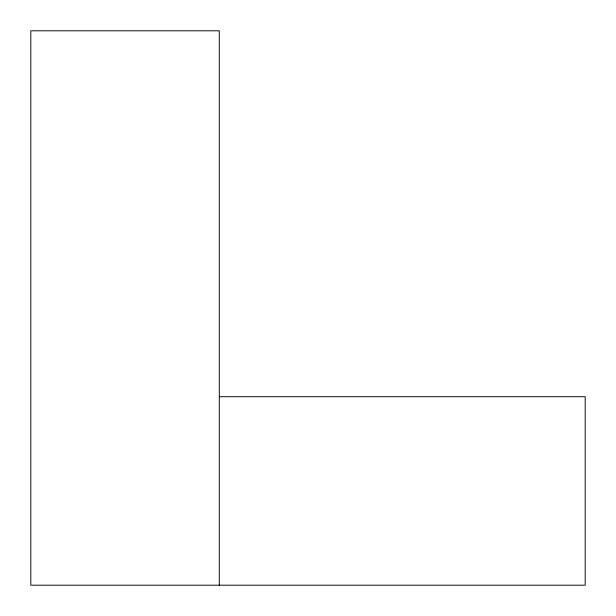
<?xml version="1.0" encoding="UTF-8"?>
<svg xmlns="http://www.w3.org/2000/svg" width="616" height="616" viewBox="0 0 616 616"><rect width="100%" height="100%" fill="white"/><g stroke="black" fill="none" stroke-linecap="round" stroke-linejoin="round"><path stroke-width="0.92" d="M219.296 396.704L585.2 396.704L585.2 585.2L30.8 585.2L30.8 30.8L219.296 30.8L219.296 585.2"/></g></svg>
